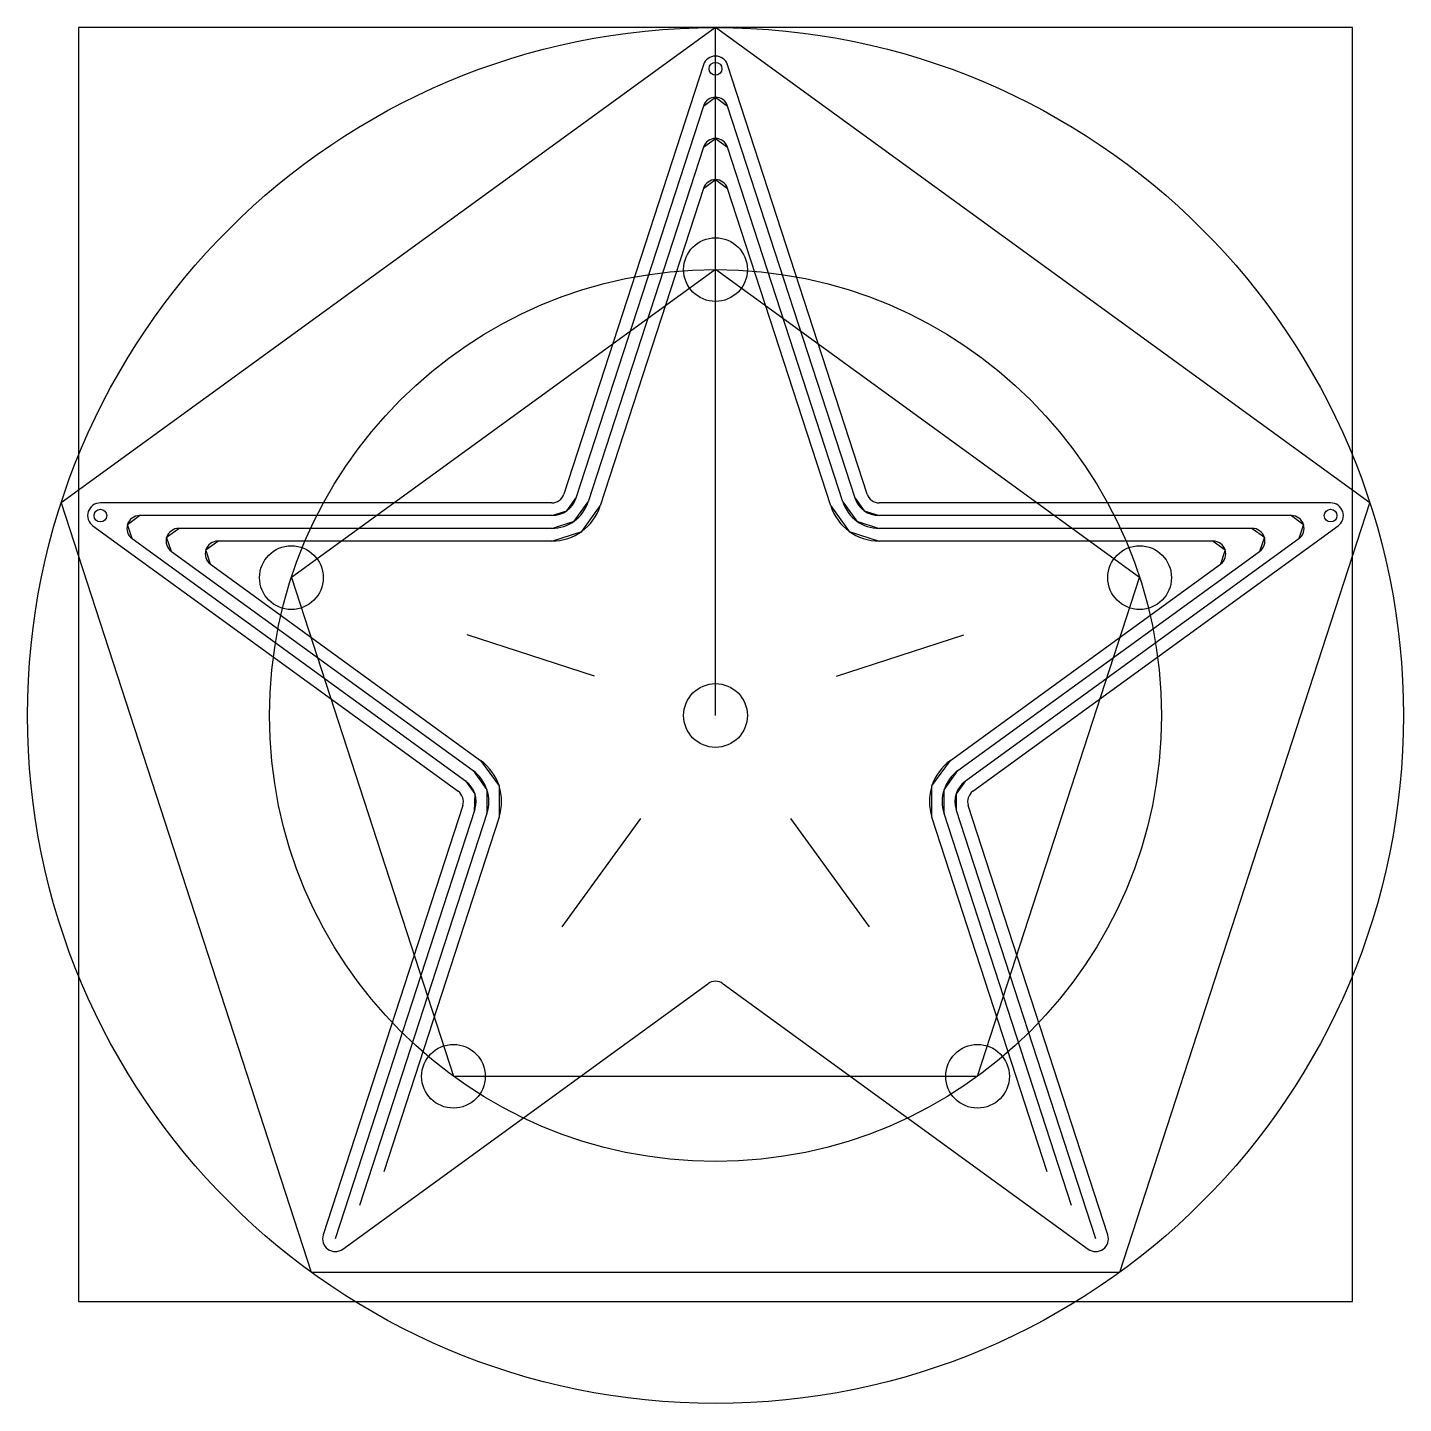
# Model space of a CAD drawing. Header units: millimetres. Extents: x -54 to 54, y -58 to 50.
import ezdxf

# ---------------------------------------------------------------- set-up
doc = ezdxf.new("R2010")
doc.units = ezdxf.units.MM
for name, color, linetype in [('drawings', 3, 'Continuous'), ('edge', 2, 'Continuous'), ('fsilk', 4, 'Continuous'), ('traces', 1, 'Continuous')]:
    doc.layers.add(name, color=color, linetype=linetype)

msp = doc.modelspace()

# ---------------------------------------------------------------- linework, layer by layer
for p, q in [((-51.36, 12.69), (-51.36, 12.69)), ((-31.74, -47.69), (-31.74, -47.69)), ((31.74, -47.69), (31.74, -47.69))]:
    msp.add_line(p, q)
for points in [[(0, 50), (-51.36, 12.69), (-31.74, -47.69), (31.74, -47.69), (51.36, 12.69)], [(-50, -50), (50, -50), (50, 50), (-50, 50)]]:
    msp.add_lwpolyline(points, close=True)
for radius in [54, 35]:
    msp.add_circle((0, -4), radius)
at = {"layer": 'drawings'}
msp.add_line((0, -4), (0, 50), dxfattribs=at)
msp.add_lwpolyline([(0, 31), (-33.29, 6.82), (-20.57, -32.32), (20.57, -32.32), (33.29, 6.82)], close=True, dxfattribs=at)
for centre in [(0, 31), (-33.29, 6.82), (33.29, 6.82), (0, -4), (-20.57, -32.32), (20.57, -32.32)]:
    msp.add_circle(centre, 2.5, dxfattribs=at)
at = {"layer": 'edge'}
for p, q in [((-0.95, 47.07), (-11.9, 13.38)), ((11.9, 13.38), (0.95, 47.07)), ((-12.85, 12.69), (-48.28, 12.69)), ((48.28, 12.69), (12.85, 12.69)), ((-48.87, 10.88), (-20.2, -9.95)), ((20.2, -9.95), (48.87, 10.88)), ((-19.84, -11.06), (-30.79, -44.76)), ((30.79, -44.76), (19.84, -11.06)), ((-29.25, -45.88), (-0.59, -25.05)), ((0.59, -25.05), (29.25, -45.88))]:
    msp.add_line(p, q, dxfattribs=at)
for centre in [(0, 46.76), (-48.28, 11.69), (48.28, 11.69)]:
    msp.add_circle(centre, 0.5, dxfattribs=at)
for centre, start, end in [((0, 46.76), 18, 162), ((-12.85, 13.69), 270, 342), ((12.85, 13.69), 198, 270), ((-48.28, 11.69), 90, 234), ((48.28, 11.69), 306, 90), ((-20.79, -10.76), 342, 54), ((20.79, -10.76), 126, 198), ((0, -25.86), 54, 126), ((-29.84, -45.07), 162, 306), ((29.84, -45.07), 234, 18)]:
    msp.add_arc(centre, 1, start, end, dxfattribs=at)
at = {"layer": 'fsilk'}
for p, q in [((0, 6), (0, 16.5)), ((-9.51, -0.91), (-19.5, 2.33)), ((9.51, -0.91), (19.5, 2.33)), ((-5.88, -12.09), (-12.05, -20.58)), ((5.88, -12.09), (12.05, -20.58))]:
    msp.add_line(p, q, dxfattribs=at)
at = {"layer": 'traces'}
for p, q in [((-0.95, 43.84), (0, 44.53)), ((0, 44.53), (0.95, 43.84)), ((-0.95, 43.84), (-10.95, 13.07)), ((10.95, 13.07), (0.95, 43.84)), ((-0.95, 40.6), (0, 41.29)), ((0, 41.29), (0.95, 40.6)), ((-0.95, 40.6), (-10, 12.76)), ((10, 12.76), (0.95, 40.6)), ((-0.95, 37.36), (0, 38.06)), ((0, 38.06), (0.95, 37.36)), ((-0.95, 37.36), (-9.05, 12.45)), ((9.05, 12.45), (0.95, 37.36)), ((-11.67, 12.07), (-10.95, 13.07)), ((10.95, 13.07), (11.67, 12.07)), ((-12.85, 11.69), (-11.67, 12.07)), ((-11.09, 11.26), (-10, 12.76)), ((-10.5, 10.45), (-9.05, 12.45)), ((9.05, 12.45), (10.5, 10.45)), ((10, 12.76), (11.09, 11.26)), ((11.67, 12.07), (12.85, 11.69)), ((-46.15, 11), (-45.2, 11.69)), ((-45.79, 9.88), (-46.15, 11)), ((-12.85, 11.69), (-45.2, 11.69)), ((-12.85, 10.69), (-11.09, 11.26)), ((11.09, 11.26), (12.85, 10.69)), ((45.2, 11.69), (12.85, 11.69)), ((45.2, 11.69), (46.15, 11)), ((46.15, 11), (45.79, 9.88)), ((-45.79, 9.88), (-19.62, -9.14)), ((-43.08, 10), (-42.12, 10.69)), ((-42.71, 8.88), (-43.08, 10)), ((-12.85, 10.69), (-42.12, 10.69)), ((-12.85, 9.69), (-10.5, 10.45)), ((10.5, 10.45), (12.85, 9.69)), ((42.12, 10.69), (12.85, 10.69)), ((19.62, -9.14), (45.79, 9.88)), ((42.12, 10.69), (43.08, 10)), ((43.08, 10), (42.71, 8.88)), ((-42.71, 8.88), (-19.03, -8.33)), ((-40, 9), (-39.05, 9.69)), ((-39.63, 7.88), (-40, 9)), ((-12.85, 9.69), (-39.05, 9.69)), ((39.05, 9.69), (12.85, 9.69)), ((19.03, -8.33), (42.71, 8.88)), ((39.05, 9.69), (40, 9)), ((40, 9), (39.63, 7.88)), ((-39.63, 7.88), (-18.44, -7.52)), ((18.44, -7.52), (39.63, 7.88)), ((-18.44, -7.52), (-16.99, -9.52)), ((16.99, -9.52), (18.44, -7.52)), ((-19.03, -8.33), (-17.94, -9.83)), ((17.94, -9.83), (19.03, -8.33)), ((-19.62, -9.14), (-18.89, -10.14)), ((-16.99, -9.52), (-16.99, -11.99)), ((16.99, -11.99), (16.99, -9.52)), ((19.62, -9.14), (18.89, -10.14)), ((-18.89, -10.14), (-18.94, -11.52)), ((-17.94, -9.83), (-17.94, -11.68)), ((17.94, -11.68), (17.94, -9.83)), ((18.89, -10.14), (18.89, -11.37)), ((-18.89, -11.37), (-29.84, -45.07)), ((-17.94, -11.68), (-27.94, -42.45)), ((27.94, -42.45), (17.94, -11.68)), ((29.84, -45.07), (18.89, -11.37)), ((-16.99, -11.99), (-26.03, -39.83)), ((26.03, -39.83), (16.99, -11.99))]:
    msp.add_line(p, q, dxfattribs=at)
for centre, radius, start, end in [((0, 43.53), 1, 18, 162), ((0, 40.29), 1, 18, 162), ((0, 37.06), 1, 18, 162), ((-12.85, 13.69), 2, 270, 342), ((12.85, 13.69), 2, 198, 270), ((-12.85, 13.69), 3, 270, 342), ((-12.85, 13.69), 4, 270, 342), ((12.85, 13.69), 4, 198, 270), ((12.85, 13.69), 3, 198, 270), ((-45.2, 10.69), 1, 90, 234), ((45.2, 10.69), 1, 306, 90), ((-42.12, 9.69), 1, 90, 234), ((42.12, 9.69), 1, 306, 90), ((-39.05, 8.69), 1, 90, 234), ((39.05, 8.69), 1, 306, 90), ((-20.79, -10.76), 4, 342, 54), ((20.79, -10.76), 4, 126, 198), ((-20.79, -10.76), 3, 342, 54), ((20.79, -10.76), 3, 126, 198), ((-20.79, -10.76), 2, 342, 54), ((20.79, -10.76), 2, 126, 198)]:
    msp.add_arc(centre, radius, start, end, dxfattribs=at)

doc.saveas('drawing.dxf')
